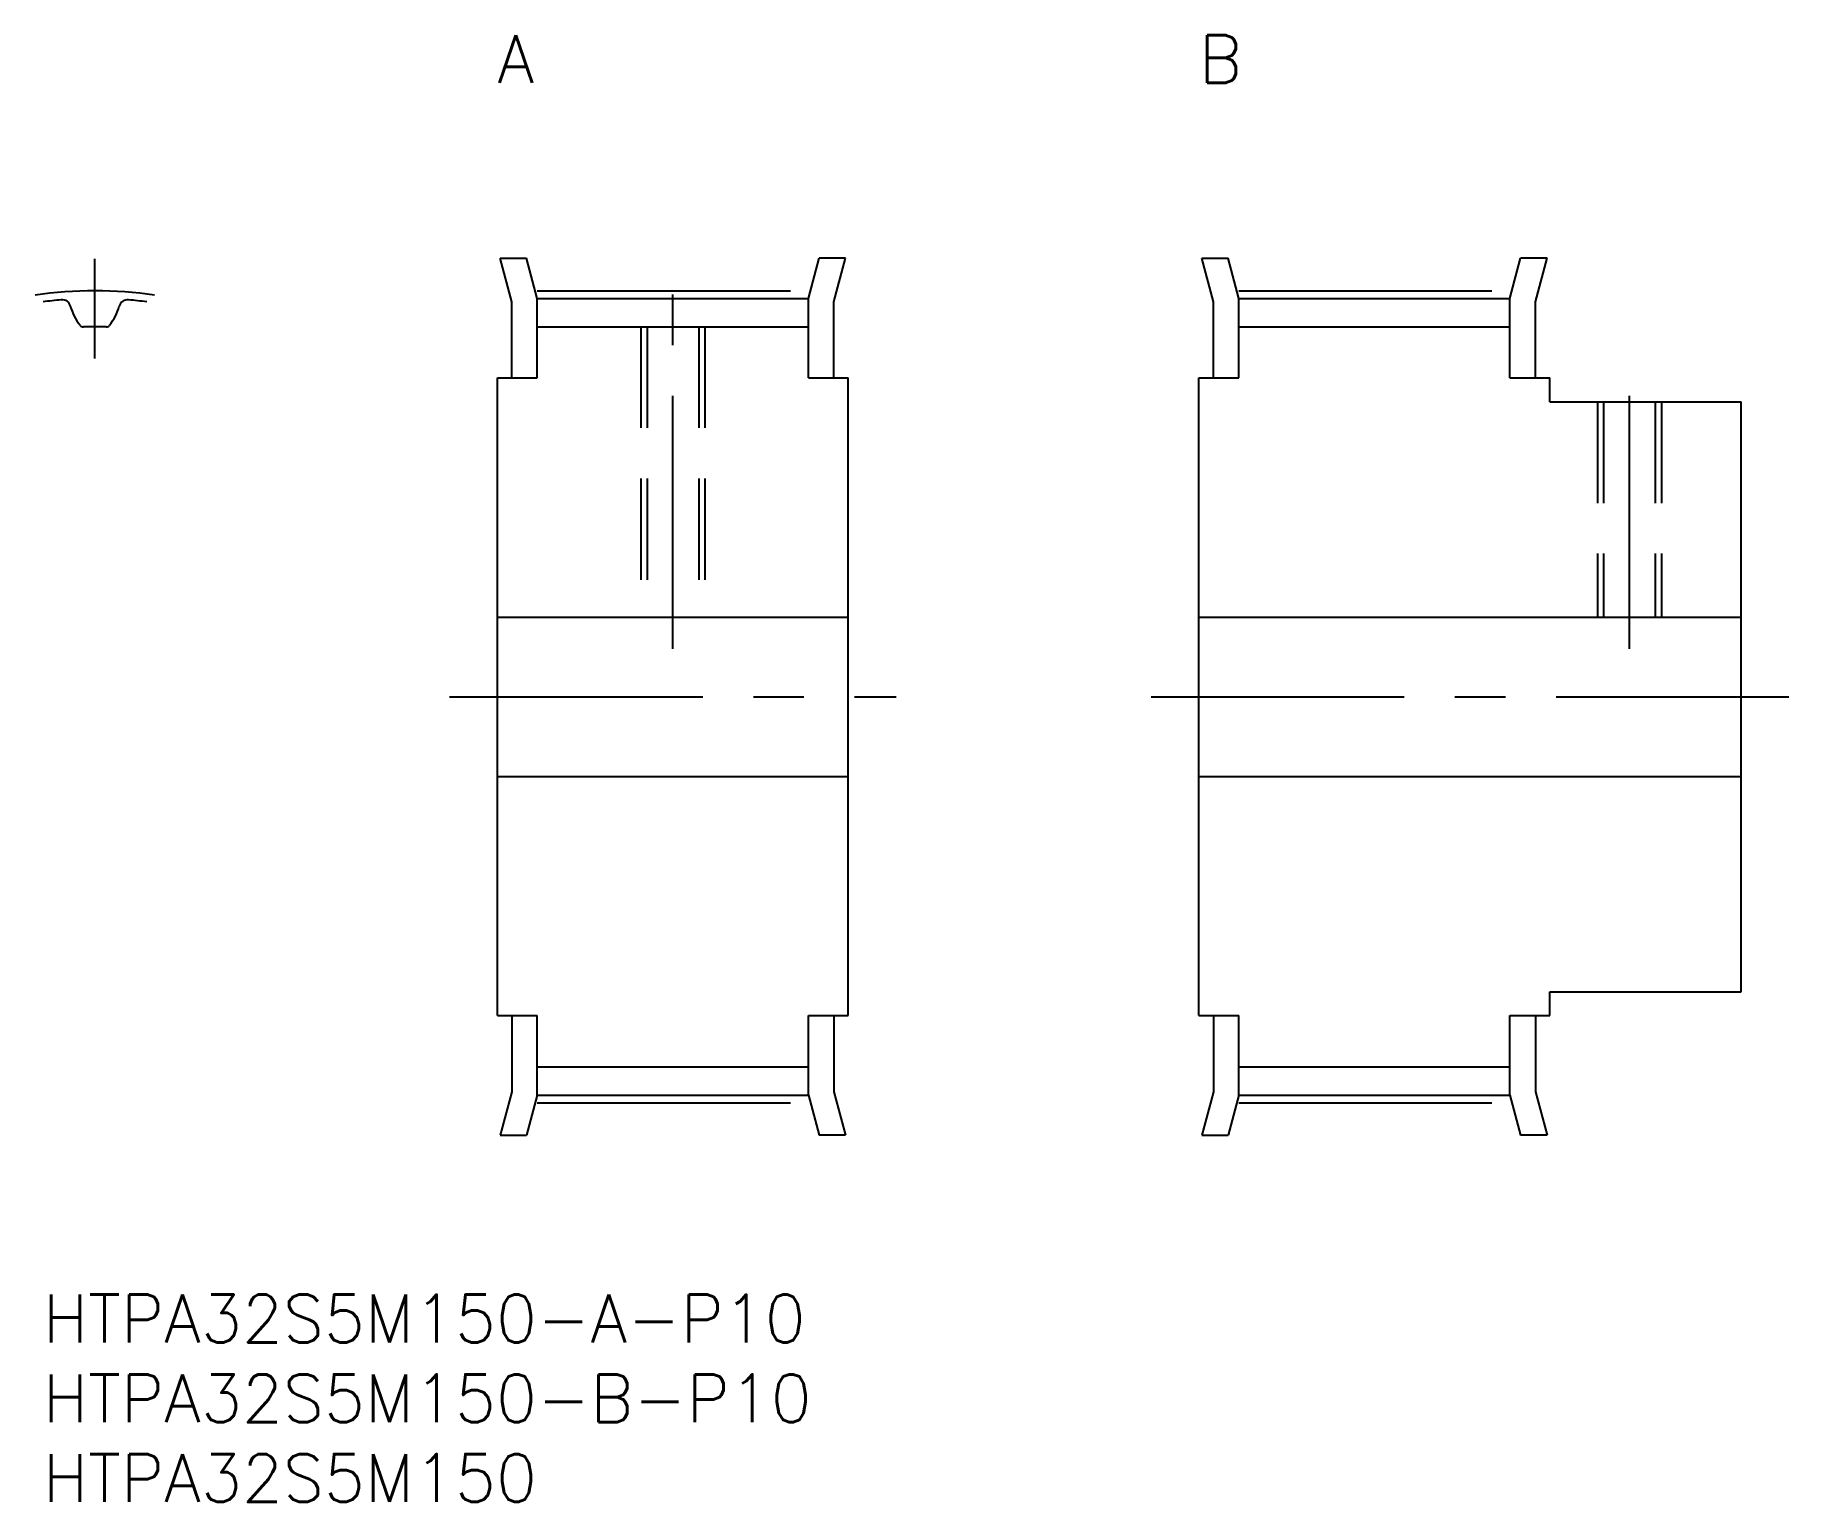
# Model space of a CAD drawing. Extents: x -1 to 109, y -13 to 79.
import ezdxf

# ---------------------------------------------------------------- set-up
doc = ezdxf.new("R2010")
doc.units = 0
doc.header["$LTSCALE"] = 0.5
doc.linetypes.add('CENTER', pattern=[50.8, 31.75, -6.35, 6.35, -6.35])
doc.linetypes.add('DASHED', pattern=[19.05, 12.7, -6.35])
for name, color, linetype in [('MSM_CENTER', 1, 'CENTER'), ('MSM_CONTINUOUS', 7, 'CONTINUOUS'), ('MSM_DASHED', 4, 'DASHED'), ('MSM_PART_NUMBER', 7, 'CONTINUOUS')]:
    doc.layers.add(name, color=color, linetype=linetype)
doc.styles.get("Standard").update_dxf_attribs({"font": 'txt.shx', "height": 3, "bigfont": 'bigfont.shx'})

# ---------------------------------------------------------------- blocks, each defined once
blk = doc.blocks.new('*U3')
at = {"layer": 'MSM_PART_NUMBER'}
blk.add_text('HTPA32S5M150-A-P10', height=3, dxfattribs=at).set_placement((0, -3))
blk = doc.blocks.new('*U4')
at = {"layer": 'MSM_PART_NUMBER'}
blk.add_text('HTPA32S5M150-B-P10', height=3, dxfattribs=at).set_placement((0, -8))
blk = doc.blocks.new('*U5')
at = {"layer": 'MSM_PART_NUMBER'}
blk.add_text('HTPA32S5M150', height=3, dxfattribs=at).set_placement((0, -13))
blk = doc.blocks.new('*U6')
at = {"layer": 'MSM_PART_NUMBER'}
blk.add_text('A', height=3, dxfattribs=at).set_placement((28.5, 76))
blk = doc.blocks.new('*U7')
at = {"layer": 'MSM_PART_NUMBER'}
blk.add_text('B', height=3, dxfattribs=at).set_placement((72.5, 76))

msp = doc.modelspace()

# ---------------------------------------------------------------- linework, layer by layer
at = {"layer": 'MSM_CENTER'}
for p, q in [((3.25, 58.71), (3.25, 64.96)), ((39.5, 40.5), (39.5, 64.96)), ((31, 62.96), (48, 62.96)), ((75, 62.96), (92, 62.96)), ((99.5, 40.5), (99.5, 58)), ((25.5, 37.5), (53.5, 37.5)), ((69.5, 37.5), (109.5, 37.5)), ((31, 12.04), (48, 12.04)), ((75, 12.04), (92, 12.04))]:
    msp.add_line(p, q, dxfattribs=at)
msp.add_arc((3.25, 37.5), 25.46, 81.5318, 98.4682, dxfattribs=at)
at = {"layer": 'MSM_CONTINUOUS'}
for p, q in [((29.4, 62.27), (28.67, 65)), ((28.67, 65), (30.33, 65)), ((31, 62.48), (30.33, 65)), ((48, 62.48), (48.67, 65)), ((50.33, 65), (48.67, 65)), ((49.6, 62.27), (50.33, 65)), ((72.67, 65), (74.33, 65)), ((73.4, 62.27), (72.67, 65)), ((75, 62.48), (74.33, 65)), ((92, 62.48), (92.67, 65)), ((94.33, 65), (92.67, 65)), ((93.6, 62.27), (94.33, 65)), ((29.4, 57.5), (29.4, 62.27)), ((31, 62.48), (48, 62.48)), ((31, 57.5), (31, 62.48)), ((48, 57.5), (48, 62.48)), ((49.6, 57.5), (49.6, 62.27)), ((73.4, 57.5), (73.4, 62.27)), ((75, 62.48), (92, 62.48)), ((75, 57.5), (75, 62.48)), ((92, 57.5), (92, 62.48)), ((93.6, 57.5), (93.6, 62.27)), ((31, 60.71), (48, 60.71)), ((75, 60.71), (92, 60.71)), ((28.5, 57.5), (31, 57.5)), ((28.5, 17.5), (28.5, 57.5)), ((48, 57.5), (50.5, 57.5)), ((50.5, 17.5), (50.5, 57.5)), ((72.5, 17.5), (72.5, 57.5)), ((72.5, 57.5), (75, 57.5)), ((72.5, 17.5), (72.5, 57.5)), ((92, 57.5), (94.5, 57.5)), ((94.5, 56), (94.5, 57.5)), ((94.5, 56), (106.5, 56)), ((106.5, 19), (106.5, 56)), ((28.5, 42.5), (50.5, 42.5)), ((72.5, 42.5), (106.5, 42.5)), ((28.5, 32.5), (50.5, 32.5)), ((72.5, 32.5), (106.5, 32.5)), ((94.5, 19), (106.5, 19)), ((94.5, 17.5), (94.5, 19)), ((28.5, 17.5), (31, 17.5)), ((29.4, 17.5), (29.4, 12.73)), ((31, 12.52), (31, 17.5)), ((48, 12.52), (48, 17.5)), ((48, 17.5), (50.5, 17.5)), ((49.6, 17.5), (49.6, 12.73)), ((72.5, 17.5), (75, 17.5)), ((73.4, 17.5), (73.4, 12.73)), ((75, 12.52), (75, 17.5)), ((92, 12.52), (92, 17.5)), ((92, 17.5), (94.5, 17.5)), ((93.6, 17.5), (93.6, 12.73)), ((31, 14.29), (48, 14.29)), ((75, 14.29), (92, 14.29)), ((29.4, 12.73), (28.67, 10)), ((31, 12.52), (30.33, 10)), ((31, 12.52), (48, 12.52)), ((48, 12.52), (48.67, 10)), ((49.6, 12.73), (50.33, 10)), ((73.4, 12.73), (72.67, 10)), ((75, 12.52), (74.33, 10)), ((75, 12.52), (92, 12.52)), ((92, 12.52), (92.67, 10)), ((93.6, 12.73), (94.33, 10)), ((28.67, 10), (30.33, 10)), ((50.33, 10), (48.67, 10)), ((72.67, 10), (74.33, 10)), ((94.33, 10), (92.67, 10))]:
    msp.add_line(p, q, dxfattribs=at)
for centre, radius, start, end in [((3.25, 37.5), 24.98, 94.8408, 97.4741), ((1.19, 61.85), 0.55, 15.4374, 94.8408), ((4.87, 62.87), 3.28, 195.4374, 219.2032), ((1.62, 62.87), 3.28, 320.7968, 344.5626), ((5.31, 61.85), 0.55, 85.1592, 164.5626), ((3.25, 37.5), 24.98, 82.5259, 85.1592), ((2.53, 60.95), 0.25, 219.2032, 271.7561), ((3.25, 37.5), 23.21, 90, 91.7561), ((3.25, 37.5), 23.21, 88.2439, 90), ((3.97, 60.95), 0.25, 268.2439, 320.7968)]:
    msp.add_arc(centre, radius, start, end, dxfattribs=at)
at = {"layer": 'MSM_DASHED'}
for p, q in [((37.5, 60.71), (37.5, 42.5)), ((37.88, 60.71), (37.88, 42.5)), ((41.12, 60.71), (41.12, 42.5)), ((41.5, 60.71), (41.5, 42.5)), ((97.5, 56), (97.5, 42.5)), ((97.88, 56), (97.88, 42.5)), ((101.12, 56), (101.12, 42.5)), ((101.5, 56), (101.5, 42.5))]:
    msp.add_line(p, q, dxfattribs=at)

# ---------------------------------------------------------------- block references
at = {"layer": 'MSM_CONTINUOUS'}
for name in ['*U6', '*U7', '*U3', '*U4', '*U5']:
    msp.add_blockref(name, (0, 0), dxfattribs=at)

doc.saveas('drawing.dxf')
